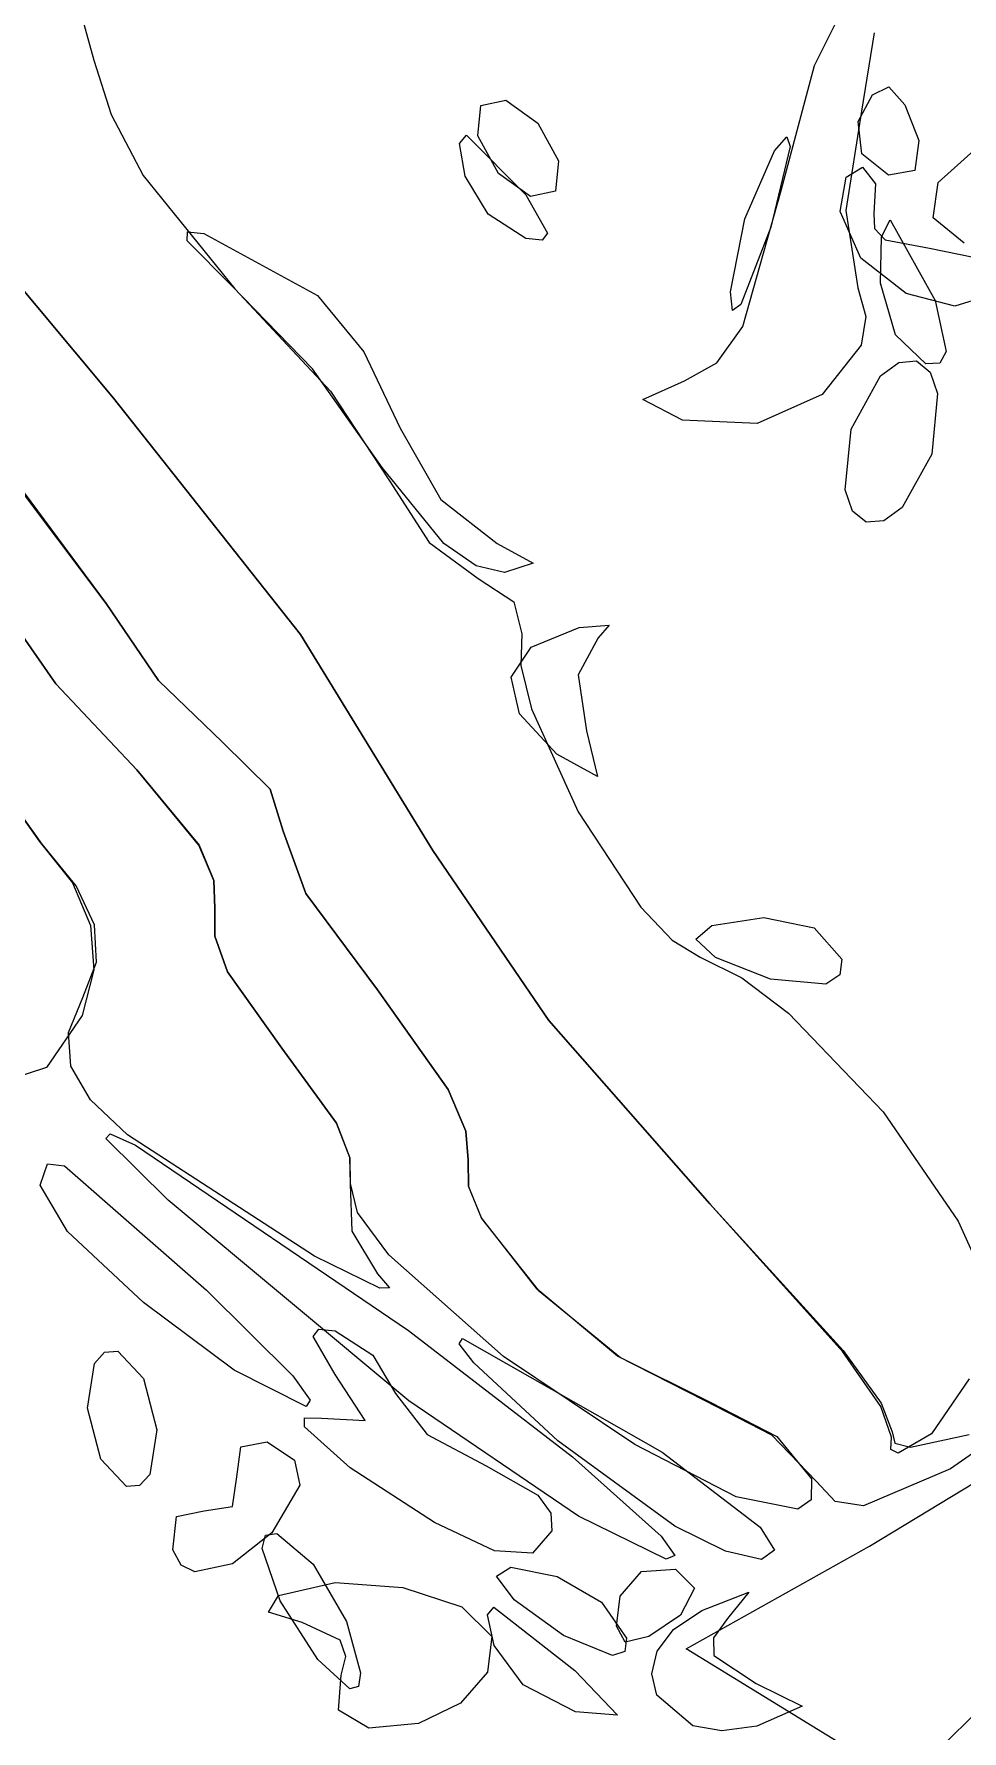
# Model space of a CAD drawing. Extents: x -886 to 651, y -59 to 942.
# Drawn here: x -209.08 to -195.54, y 31.95 to 56.71 of the extents above; entities that cross this region are included whole.
import ezdxf

# ---------------------------------------------------------------- set-up
doc = ezdxf.new("R2010")
doc.units = 0

msp = doc.modelspace()

# ---------------------------------------------------------------- linework, layer by layer
at = {"layer": 'IMAGES'}
msp.add_line((-196.68944, 30.869108), (-194.04687, 33.509728), dxfattribs=at)
at = {"layer": 'Layer 1'}
for p, q in [((-208.472524, 57.307398), (-208.20182, 56.320351)), ((-197.687461, 56.244415), (-197.393556, 56.836317)), ((-196.818855, 56.71906), (-197.00261, 55.579006)), ((-208.20182, 56.320351), (-207.951571, 55.530806)), ((-198.17649, 54.421236), (-197.687461, 56.244415)), ((-202.555034, 55.662166), (-202.19248, 55.738777)), ((-202.19248, 55.738777), (-201.724018, 55.403159)), ((-197.05065, 55.427218), (-196.84493, 55.81898)), ((-196.84493, 55.81898), (-196.60783, 55.934697)), ((-196.60783, 55.934697), (-196.37165, 55.671475)), ((-207.951571, 55.530806), (-207.480371, 54.639477)), ((-202.60057, 55.220478), (-202.555034, 55.662166)), ((-197.00253, 55.579008), (-197.235079, 54.128623)), ((-197.00261, 55.579006), (-197.00253, 55.579008)), ((-196.37165, 55.671475), (-196.16814, 55.152167)), ((-202.868205, 55.108941), (-202.765901, 55.227317)), ((-202.765901, 55.227317), (-201.90225, 54.3571)), ((-202.300453, 54.671062), (-202.60057, 55.220478)), ((-201.724018, 55.403159), (-201.4239, 54.853743)), ((-198.274, 55.001135), (-198.095574, 55.205863)), ((-198.095574, 55.205863), (-198.045867, 55.064174)), ((-196.997124, 54.95466), (-197.05065, 55.427218)), ((-202.78476, 54.632151), (-202.868205, 55.108941)), ((-198.705884, 54.006129), (-198.274, 55.001135)), ((-198.045867, 55.064174), (-198.3258, 53.887685)), ((-196.16814, 55.152167), (-196.223878, 54.713658)), ((-196.16814, 55.152167), (-196.16814, 55.152167)), ((-195.88747, 54.540159), (-195.318807, 55.0479)), ((-201.4239, 54.853743), (-201.469436, 54.412055)), ((-201.4239, 54.853743), (-201.4239, 54.853743)), ((-197.227185, 54.615754), (-196.98921, 54.762015)), ((-196.61095, 54.644689), (-196.997124, 54.95466)), ((-196.98921, 54.762015), (-196.799001, 54.519071)), ((-196.223878, 54.713658), (-196.61095, 54.644689)), ((-207.480371, 54.639477), (-206.14507, 52.988741)), ((-202.450805, 54.075098), (-202.78476, 54.632151)), ((-201.83199, 54.335444), (-202.300453, 54.671062)), ((-197.31759, 54.113897), (-197.227185, 54.615754)), ((-196.799001, 54.519071), (-196.82363, 54.085177)), ((-195.960897, 54.02169), (-195.88747, 54.540159)), ((-201.90225, 54.3571), (-201.902, 54.3571)), ((-201.902, 54.3571), (-201.584092, 53.801444)), ((-201.469436, 54.412055), (-201.83199, 54.335444)), ((-198.735044, 52.435739), (-198.17649, 54.421236)), ((-201.901, 53.721106), (-202.450805, 54.075098)), ((-198.91579, 52.941945), (-198.705884, 54.006129)), ((-197.016254, 53.432408), (-197.31759, 54.113897)), ((-197.235079, 54.128623), (-197.05803, 53.003588)), ((-196.82363, 54.08518), (-196.814634, 53.868926)), ((-196.82363, 54.085177), (-196.82363, 54.08518)), ((-196.713656, 53.746916), (-196.58847, 53.992327)), ((-196.58847, 53.992327), (-195.92744, 52.818067)), ((-195.50463, 53.654319), (-195.960897, 54.02169)), ((-209.96264, 53.843743), (-207.9175, 51.390423)), ((-207.91671, 51.390325), (-209.96185, 53.843645)), ((-206.839549, 53.685796), (-206.836519, 53.819877)), ((-206.836519, 53.819877), (-206.59658, 53.791959)), ((-206.59658, 53.791959), (-204.9406, 52.892004)), ((-201.663171, 53.695975), (-201.901, 53.721106)), ((-201.584092, 53.801444), (-201.663171, 53.695975)), ((-198.32583, 53.88768), (-198.763869, 52.760454)), ((-198.3258, 53.887685), (-198.32583, 53.88768)), ((-196.814634, 53.868926), (-196.658829, 53.701388)), ((-196.72854, 53.067748), (-196.713656, 53.746916)), ((-206.18845, 53.031454), (-206.839549, 53.685796)), ((-196.658829, 53.701388), (-196.01318, 53.578905)), ((-196.01318, 53.578905), (-195.370229, 53.447799)), ((-196.352509, 52.918843), (-197.016254, 53.432408)), ((-205.01262, 51.822468), (-206.18845, 53.031454)), ((-206.14507, 52.988741), (-204.751609, 51.493997)), ((-197.05803, 53.003588), (-196.940951, 52.581819)), ((-196.508129, 52.315234), (-196.72854, 53.067748)), ((-204.9406, 52.892004), (-204.9406, 52.892)), ((-204.9406, 52.892), (-204.265705, 52.068404)), ((-198.885274, 52.672093), (-198.91579, 52.941945)), ((-198.763869, 52.760454), (-198.885274, 52.672093)), ((-195.64488, 52.735149), (-196.352509, 52.918843)), ((-195.92744, 52.818067), (-195.769483, 52.075435)), ((-195.92744, 52.818067), (-195.92744, 52.818067)), ((-195.374147, 52.817614), (-195.64488, 52.735149)), ((-196.940951, 52.581819), (-197.008162, 52.166661)), ((-199.116564, 51.906379), (-198.735044, 52.435739)), ((-196.06751, 51.893488), (-196.508129, 52.315234)), ((-204.265705, 52.068404), (-203.73325, 50.95294)), ((-197.008162, 52.166661), (-197.576476, 51.446014)), ((-195.769483, 52.075435), (-195.863276, 51.902638)), ((-203.99402, 50.382794), (-205.01262, 51.822468)), ((-199.58774, 51.643636), (-199.116564, 51.906379)), ((-196.725505, 51.718797), (-196.45964, 51.913294)), ((-196.45964, 51.913294), (-196.20226, 51.934945)), ((-196.20226, 51.934945), (-196.002759, 51.7709)), ((-195.863276, 51.902638), (-196.06751, 51.893488)), ((-196.002759, 51.7709), (-195.894476, 51.459792)), ((-204.751609, 51.493997), (-203.89034, 50.188171)), ((-200.195123, 51.371266), (-199.58774, 51.643636)), ((-197.15734, 50.941633), (-196.725505, 51.718797)), ((-207.9175, 51.390423), (-205.189375, 47.944004)), ((-205.188585, 47.943906), (-207.91671, 51.390325)), ((-199.61584, 51.072248), (-200.195123, 51.371266)), ((-197.576476, 51.446014), (-198.52502, 51.02132)), ((-195.894476, 51.459792), (-195.98066, 50.574895)), ((-198.52502, 51.02132), (-199.61584, 51.072248)), ((-203.73325, 50.95294), (-203.140442, 49.913498)), ((-197.243519, 50.056736), (-197.15734, 50.941633)), ((-195.98066, 50.574895), (-196.41249, 49.797731)), ((-195.98066, 50.574895), (-195.98066, 50.574895)), ((-208.02293, 48.399489), (-209.434264, 50.275324)), ((-209.428816, 50.292605), (-208.02286, 48.39952)), ((-203.09687, 49.27011), (-203.99402, 50.382794)), ((-203.89034, 50.188171), (-203.311648, 49.286739)), ((-197.135235, 49.745628), (-197.243519, 50.056736)), ((-203.140442, 49.913498), (-202.32046, 49.27269)), ((-196.41249, 49.797731), (-196.678354, 49.603234)), ((-196.93573, 49.581583), (-197.135235, 49.745628)), ((-196.678354, 49.603234), (-196.93573, 49.581583)), ((-203.311648, 49.286739), (-202.59758, 48.764271)), ((-202.624071, 48.947277), (-203.09687, 49.27011)), ((-202.32046, 49.27269), (-201.793541, 48.986442)), ((-202.21304, 48.847294), (-202.624071, 48.947277)), ((-201.793541, 48.986442), (-202.21304, 48.847294)), ((-208.758149, 47.227417), (-209.66278, 48.52685)), ((-209.66256, 48.526855), (-208.757929, 47.227426)), ((-202.59758, 48.764271), (-202.076273, 48.421952)), ((-207.258651, 47.273366), (-208.02293, 48.399489)), ((-208.02286, 48.39952), (-207.258581, 47.273394)), ((-202.076273, 48.421952), (-201.96103, 47.953645)), ((-201.823677, 47.758918), (-201.12497, 48.048204)), ((-201.12497, 48.048204), (-200.684619, 48.083729)), ((-200.684619, 48.083729), (-200.84384, 47.896701)), ((-205.189375, 47.944004), (-203.25709, 44.795283)), ((-203.2563, 44.795185), (-205.188585, 47.943906)), ((-201.96103, 47.953645), (-201.974034, 47.492614)), ((-200.84384, 47.8967), (-201.135601, 47.355777)), ((-200.84384, 47.896701), (-200.84384, 47.8967)), ((-202.115762, 47.32403), (-201.823677, 47.758918)), ((-201.993192, 46.789499), (-202.115762, 47.32403)), ((-201.974034, 47.492614), (-201.816959, 46.861639)), ((-201.135601, 47.355777), (-201.01388, 46.54045)), ((-207.57319, 45.97172), (-208.758149, 47.227417)), ((-208.757929, 47.227426), (-207.57297, 45.971725)), ((-206.32332, 46.373929), (-207.258651, 47.273366)), ((-207.258581, 47.273394), (-206.32325, 46.37396)), ((-201.44793, 46.201284), (-201.993192, 46.789499)), ((-201.816959, 46.861639), (-201.13949, 45.356269)), ((-201.01388, 46.54045), (-200.855579, 45.872282)), ((-205.627751, 45.688991), (-206.32332, 46.373929)), ((-206.32325, 46.37396), (-205.627666, 45.689023)), ((-209.811775, 46.074468), (-208.99752, 44.92885)), ((-208.9547, 44.885125), (-209.799317, 46.061594)), ((-200.855579, 45.872282), (-201.44793, 46.201284)), ((-206.668175, 44.873142), (-207.57319, 45.97172)), ((-207.57297, 45.971725), (-206.667955, 44.873145)), ((-205.43988, 45.078579), (-205.627751, 45.688991)), ((-205.627666, 45.689023), (-205.43981, 45.07861)), ((-201.13949, 45.356269), (-200.222463, 43.970351)), ((-205.107341, 44.168326), (-205.43988, 45.078579)), ((-205.43981, 45.07861), (-205.107256, 44.168354)), ((-208.99752, 44.92885), (-208.515567, 44.321447)), ((-208.4574, 44.279222), (-208.9547, 44.885125)), ((-206.44956, 44.357043), (-206.668175, 44.873142)), ((-206.667955, 44.873145), (-206.44934, 44.357048)), ((-203.25709, 44.795283), (-201.567311, 42.317132)), ((-201.566521, 42.317034), (-203.2563, 44.795185)), ((-208.515567, 44.321447), (-208.251221, 43.698123)), ((-206.4366, 43.95146), (-206.44956, 44.357043)), ((-206.44934, 44.357048), (-206.43638, 43.951465)), ((-208.194006, 43.707799), (-208.4574, 44.279222)), ((-204.0639, 42.762479), (-205.107341, 44.168326)), ((-205.107256, 44.168354), (-204.06383, 42.76251)), ((-206.436193, 43.544216), (-206.4366, 43.95146)), ((-206.43638, 43.951465), (-206.435973, 43.544223)), ((-200.222463, 43.970351), (-199.765941, 43.488693)), ((-199.1882, 43.702492), (-198.42967, 43.818181)), ((-198.42967, 43.818181), (-197.696119, 43.665025)), ((-208.251221, 43.698123), (-208.203508, 43.054912)), ((-208.163241, 43.166031), (-208.194006, 43.707799)), ((-199.422844, 43.500223), (-199.1882, 43.702492)), ((-197.696119, 43.665025), (-197.29034, 43.2094)), ((-206.251756, 43.023599), (-206.436193, 43.544216)), ((-206.435973, 43.544223), (-206.251536, 43.023606)), ((-199.765941, 43.488693), (-199.35972, 43.236705)), ((-199.135823, 43.231371), (-199.422844, 43.500223)), ((-208.36383, 42.649095), (-208.163241, 43.166031)), ((-199.35972, 43.236705), (-198.749976, 42.935877)), ((-198.32936, 42.915934), (-199.135823, 43.231371)), ((-197.29034, 43.2094), (-197.318999, 42.978646)), ((-197.29034, 43.2094), (-197.29034, 43.2094)), ((-208.203508, 43.054912), (-208.37145, 42.38785)), ((-205.45909, 41.91016), (-206.251756, 43.023599)), ((-206.251536, 43.023606), (-205.45887, 41.910165)), ((-198.749976, 42.935877), (-198.069148, 42.420477)), ((-197.524449, 42.846397), (-198.32936, 42.915934)), ((-197.318999, 42.978646), (-197.524449, 42.846397)), ((-208.571808, 42.139267), (-208.36383, 42.649095)), ((-203.035649, 41.307896), (-204.0639, 42.762479)), ((-204.06383, 42.76251), (-203.035579, 41.307926)), ((-208.37145, 42.38785), (-208.891219, 41.629232)), ((-198.069148, 42.420477), (-196.68579, 40.980636)), ((-208.536217, 41.647736), (-208.571808, 42.139267)), ((-201.567311, 42.317132), (-199.21742, 39.642023)), ((-199.21663, 39.641925), (-201.566521, 42.317034)), ((-204.660204, 40.816671), (-205.45909, 41.91016)), ((-205.45887, 41.910165), (-204.660557, 40.814834)), ((-208.891219, 41.629232), (-209.4418, 41.449589)), ((-208.250978, 41.155867), (-208.536217, 41.647736)), ((-207.71001, 40.645025), (-208.250978, 41.155867)), ((-202.774384, 40.700064), (-203.035649, 41.307896)), ((-203.035579, 41.307926), (-202.774314, 40.700094)), ((-196.68579, 40.980636), (-195.592742, 39.386533)), ((-208.027546, 40.595612), (-207.964046, 40.663653)), ((-207.964046, 40.663653), (-207.593414, 40.496839)), ((-204.981467, 38.875489), (-207.71001, 40.645025)), ((-204.660557, 40.814834), (-204.470009, 40.313816)), ((-204.469035, 40.31765), (-204.660204, 40.816671)), ((-202.73963, 40.280459), (-202.774384, 40.700064)), ((-202.774314, 40.700094), (-202.73956, 40.28049)), ((-207.11828, 39.69268), (-208.027546, 40.595612)), ((-207.593414, 40.496839), (-203.6139, 37.79247)), ((-208.98628, 39.91184), (-208.879087, 40.223913)), ((-208.879087, 40.223913), (-208.630019, 40.193313)), ((-208.630019, 40.193313), (-206.55895, 38.38016)), ((-204.470009, 40.313816), (-204.46214, 39.930505)), ((-204.46041, 39.93678), (-204.469035, 40.31765)), ((-202.737656, 39.899314), (-202.73963, 40.280459)), ((-202.73956, 40.28049), (-202.738593, 39.89358)), ((-208.584507, 39.235782), (-208.98628, 39.91184)), ((-204.46214, 39.930505), (-204.439441, 39.242894)), ((-204.354367, 39.512508), (-204.46041, 39.93678)), ((-202.738593, 39.89358), (-202.54744, 39.426753)), ((-202.548173, 39.435888), (-202.737656, 39.899314)), ((-203.607794, 36.76549), (-207.11828, 39.69268)), ((-199.21742, 39.642023), (-197.27221, 37.502702)), ((-197.275665, 37.479733), (-199.21663, 39.641925)), ((-203.897964, 38.895314), (-204.354367, 39.512508)), ((-201.735983, 38.393628), (-202.548173, 39.435888)), ((-202.54744, 39.426753), (-201.722731, 38.381505)), ((-195.592742, 39.386533), (-195.274802, 38.678304)), ((-207.478641, 38.202056), (-208.584507, 39.235782)), ((-204.439441, 39.242894), (-204.06356, 38.620515)), ((-204.030619, 38.411239), (-204.981467, 38.875489)), ((-202.22719, 37.41336), (-203.897964, 38.895314)), ((-204.06356, 38.620515), (-203.89092, 38.413256)), ((-206.55895, 38.38016), (-205.301237, 37.12997)), ((-206.55895, 38.38016), (-206.55895, 38.38016)), ((-203.89092, 38.413256), (-204.030619, 38.411239)), ((-200.561658, 37.416551), (-201.735983, 38.393628)), ((-201.722731, 38.381505), (-200.521742, 37.401054)), ((-206.15635, 37.21626), (-207.478641, 38.202056)), ((-205.000518, 37.705758), (-204.921439, 37.811227)), ((-204.68261, 37.150101), (-205.000518, 37.705758)), ((-204.921439, 37.811227), (-204.68361, 37.786096)), ((-204.68361, 37.786096), (-204.133809, 37.432108)), ((-203.6139, 37.79247), (-203.6139, 37.79246)), ((-203.6139, 37.79246), (-201.220801, 35.949892)), ((-202.874033, 37.597259), (-202.825006, 37.675817)), ((-202.825006, 37.675817), (-199.91146, 36.017276)), ((-208.192122, 37.313683), (-208.044591, 37.475723)), ((-208.044591, 37.475723), (-207.85277, 37.49234)), ((-207.85277, 37.49234), (-207.476077, 37.090515)), ((-204.133809, 37.432108), (-203.79985, 36.87505)), ((-202.656819, 37.322021), (-202.874033, 37.597259)), ((-200.30885, 36.128478), (-202.22719, 37.41336)), ((-199.2838, 36.767529), (-200.561658, 37.416551)), ((-200.521742, 37.401054), (-199.20078, 36.74171)), ((-196.7246, 36.686699), (-197.275665, 37.479733)), ((-197.27221, 37.502702), (-196.716573, 36.734423)), ((-208.29611, 36.662279), (-208.192122, 37.313683)), ((-205.1053, 36.68399), (-206.15635, 37.21626)), ((-204.245911, 36.480191), (-204.68261, 37.150101)), ((-201.43467, 36.182703), (-202.656819, 37.322021)), ((-207.476077, 37.090515), (-207.28225, 36.34629)), ((-205.301237, 37.12997), (-205.046697, 36.778627)), ((-195.434033, 37.085697), (-195.98454, 36.285445)), ((-208.102277, 35.918055), (-208.29611, 36.662279)), ((-205.046697, 36.778627), (-205.1053, 36.68399)), ((-203.8001, 36.87505), (-203.337364, 36.274948)), ((-203.79985, 36.87505), (-203.8001, 36.87505)), ((-201.13302, 35.08347), (-203.607794, 36.76549)), ((-198.312129, 36.263876), (-199.2838, 36.767529)), ((-199.20078, 36.74171), (-198.239359, 36.245729)), ((-196.56896, 36.234765), (-196.7246, 36.686699)), ((-196.716573, 36.734423), (-196.55538, 36.312723)), ((-205.13068, 36.385568), (-205.127826, 36.519312)), ((-205.127826, 36.519312), (-204.88145, 36.512125)), ((-204.88145, 36.512125), (-204.245911, 36.480191)), ((-194.725899, 36.459582), (-195.70421, 35.777362)), ((-207.28225, 36.34629), (-207.386236, 35.694886)), ((-207.28225, 36.34629), (-207.28225, 36.34629)), ((-206.059233, 36.098452), (-205.67216, 36.16742)), ((-205.67216, 36.16742), (-205.275165, 35.90148)), ((-204.46101, 35.790054), (-205.13068, 36.385568)), ((-203.337364, 36.274948), (-202.4779, 35.81747)), ((-199.725689, 34.939389), (-201.43467, 36.182703)), ((-197.66586, 35.593009), (-198.312129, 36.263876)), ((-198.239359, 36.245729), (-197.7342, 35.62961)), ((-196.576154, 36.055679), (-196.56896, 36.234765)), ((-196.55538, 36.312723), (-196.515823, 36.150759)), ((-196.515823, 36.150759), (-196.291446, 36.089703)), ((-195.98454, 36.285445), (-196.468364, 36.005539)), ((-196.291446, 36.089703), (-195.4352, 36.275223)), ((-207.72558, 35.516229), (-208.102277, 35.918055)), ((-206.11497, 35.659942), (-206.059233, 36.098452)), ((-205.275165, 35.90148), (-205.19563, 35.534783)), ((-201.220801, 35.949892), (-199.925265, 34.79209)), ((-198.833, 35.368126), (-200.30885, 36.128478)), ((-199.91146, 36.017276), (-199.91146, 36.017273)), ((-199.91146, 36.017273), (-198.481852, 34.925725)), ((-196.8892, 34.648637), (-194.583018, 36.044972)), ((-196.468364, 36.005539), (-196.576154, 36.055679)), ((-207.386236, 35.694886), (-207.533765, 35.532846)), ((-206.180899, 35.224612), (-206.11497, 35.659942)), ((-203.23222, 34.991427), (-204.46101, 35.790054)), ((-202.4779, 35.81747), (-201.725256, 35.393282)), ((-195.70421, 35.777362), (-196.974715, 35.233946)), ((-207.533765, 35.532846), (-207.72558, 35.516229)), ((-205.19563, 35.534783), (-205.604469, 34.841677)), ((-205.19563, 35.534783), (-205.19563, 35.534783)), ((-197.7342, 35.62961), (-197.736239, 35.325168)), ((-197.388462, 35.301067), (-197.66586, 35.593009)), ((-206.998471, 35.079955), (-206.59251, 35.163286)), ((-206.59251, 35.163286), (-206.180899, 35.224612)), ((-201.725256, 35.393282), (-201.53822, 35.129742)), ((-197.930998, 35.184453), (-198.833, 35.368126)), ((-197.736239, 35.325168), (-197.930998, 35.184453)), ((-196.974715, 35.233946), (-197.388462, 35.301067)), ((-207.0508, 34.591718), (-206.998471, 35.079955)), ((-202.358949, 34.580705), (-203.23222, 34.991427)), ((-201.53822, 35.129742), (-201.51931, 34.873217)), ((-199.853827, 34.457226), (-201.13302, 35.08347)), ((-198.989726, 34.572862), (-199.725689, 34.939389)), ((-198.481852, 34.925725), (-198.274939, 34.588922)), ((-205.604469, 34.841677), (-206.17996, 34.387371)), ((-205.746674, 34.615001), (-205.699643, 34.808365)), ((-205.699643, 34.808365), (-205.53077, 34.832139)), ((-205.53077, 34.832139), (-205.002101, 34.38295)), ((-201.51931, 34.873217), (-201.801284, 34.545448)), ((-199.925265, 34.79209), (-199.728625, 34.513155)), ((-206.929053, 34.37053), (-207.0508, 34.591718)), ((-205.48167, 33.848592), (-205.746674, 34.615001)), ((-201.801284, 34.545448), (-202.358949, 34.580705)), ((-199.728625, 34.513155), (-199.853827, 34.457226)), ((-199.56242, 33.150777), (-196.8892, 34.648637)), ((-198.4628, 34.452133), (-198.989726, 34.572862)), ((-198.274939, 34.588922), (-198.4628, 34.452133)), ((-206.727078, 34.271005), (-206.929053, 34.37053)), ((-206.17996, 34.387371), (-206.727078, 34.271005)), ((-205.002101, 34.38295), (-204.51508, 33.547349)), ((-202.327071, 34.210742), (-202.120422, 34.340221)), ((-202.068805, 33.862463), (-202.327071, 34.210742)), ((-202.120422, 34.340221), (-201.44379, 34.204032)), ((-201.44379, 34.204032), (-200.797033, 33.830527)), ((-200.52602, 33.918141), (-200.213486, 34.276613)), ((-200.213486, 34.276613), (-199.71958, 34.312291)), ((-199.71958, 34.312291), (-199.440221, 34.03561)), ((-205.654243, 33.682608), (-205.50863, 33.927674)), ((-205.50863, 33.927674), (-204.682993, 34.116138)), ((-204.682993, 34.116138), (-203.692801, 34.042034)), ((-203.692801, 34.042034), (-202.832684, 33.761786)), ((-200.57929, 33.478872), (-200.52602, 33.918141)), ((-199.440221, 34.03561), (-199.64348, 33.64309)), ((-199.33472, 33.707569), (-198.646382, 33.977151)), ((-198.646382, 33.977151), (-198.9576, 33.590032)), ((-205.16366, 33.534571), (-205.654243, 33.682608)), ((-204.932732, 32.993686), (-205.48167, 33.848592)), ((-202.832684, 33.761786), (-202.39727, 33.331818)), ((-202.459562, 33.646941), (-202.364931, 33.756617)), ((-202.364931, 33.756617), (-201.18756, 32.83299)), ((-201.35069, 33.34225), (-202.068805, 33.862463)), ((-200.797033, 33.830527), (-200.43256, 33.303573)), ((-199.747767, 33.433731), (-199.33472, 33.707569)), ((-204.607745, 33.276256), (-205.16366, 33.534571)), ((-204.51508, 33.547349), (-204.51508, 33.547341)), ((-204.51508, 33.547341), (-204.311989, 32.800225)), ((-202.36424, 33.199725), (-202.459562, 33.646941)), ((-200.44992, 33.24894), (-200.57929, 33.478872)), ((-199.64349, 33.64309), (-200.106008, 33.331366)), ((-199.984748, 33.116558), (-199.747767, 33.433731)), ((-199.64348, 33.64309), (-199.64349, 33.64309)), ((-198.95761, 33.590028), (-199.161272, 33.309484)), ((-198.9576, 33.590032), (-198.95761, 33.590028)), ((-204.524671, 33.040031), (-204.607745, 33.276256)), ((-202.39727, 33.331813), (-202.460064, 32.807541)), ((-202.39727, 33.331818), (-202.39727, 33.331813)), ((-201.940909, 32.625236), (-202.36424, 33.199725)), ((-200.634868, 33.052486), (-201.35069, 33.34225)), ((-200.4326, 33.30357), (-200.454476, 33.109788)), ((-200.106008, 33.331366), (-200.44992, 33.24894)), ((-200.43256, 33.303573), (-200.4326, 33.30357)), ((-199.161272, 33.309484), (-199.157432, 33.053153)), ((-204.46598, 32.563792), (-204.932732, 32.993686)), ((-204.59633, 32.76605), (-204.524671, 33.040031)), ((-200.454476, 33.109788), (-200.634868, 33.052486)), ((-200.060312, 32.786725), (-199.984748, 33.116558)), ((-197.29452, 31.758117), (-199.56242, 33.150777)), ((-199.157432, 33.053153), (-198.54052, 32.643287)), ((-204.632588, 32.254909), (-204.59633, 32.76605)), ((-204.311989, 32.800225), (-204.343541, 32.602036)), ((-202.460064, 32.807541), (-202.851476, 32.356593)), ((-201.18756, 32.83299), (-201.18753, 32.83299)), ((-201.18753, 32.83299), (-200.562256, 32.182332)), ((-199.989106, 32.474906), (-200.060312, 32.786725)), ((-204.343541, 32.602036), (-204.46598, 32.563792)), ((-201.17623, 32.229338), (-201.940909, 32.625236)), ((-199.464971, 32.028005), (-199.989106, 32.474906)), ((-198.54052, 32.643287), (-197.868634, 32.313523)), ((-204.19135, 31.994343), (-204.632588, 32.254909)), ((-202.851476, 32.356593), (-203.464306, 32.058888)), ((-200.562256, 32.182332), (-201.17623, 32.229338)), ((-197.868634, 32.313523), (-198.52952, 32.021249)), ((-203.464306, 32.058888), (-204.19135, 31.994343)), ((-199.041336, 31.954272), (-199.464971, 32.028005)), ((-198.52952, 32.021249), (-199.041336, 31.954272))]:
    msp.add_line(p, q, dxfattribs=at)

doc.saveas('drawing.dxf')
